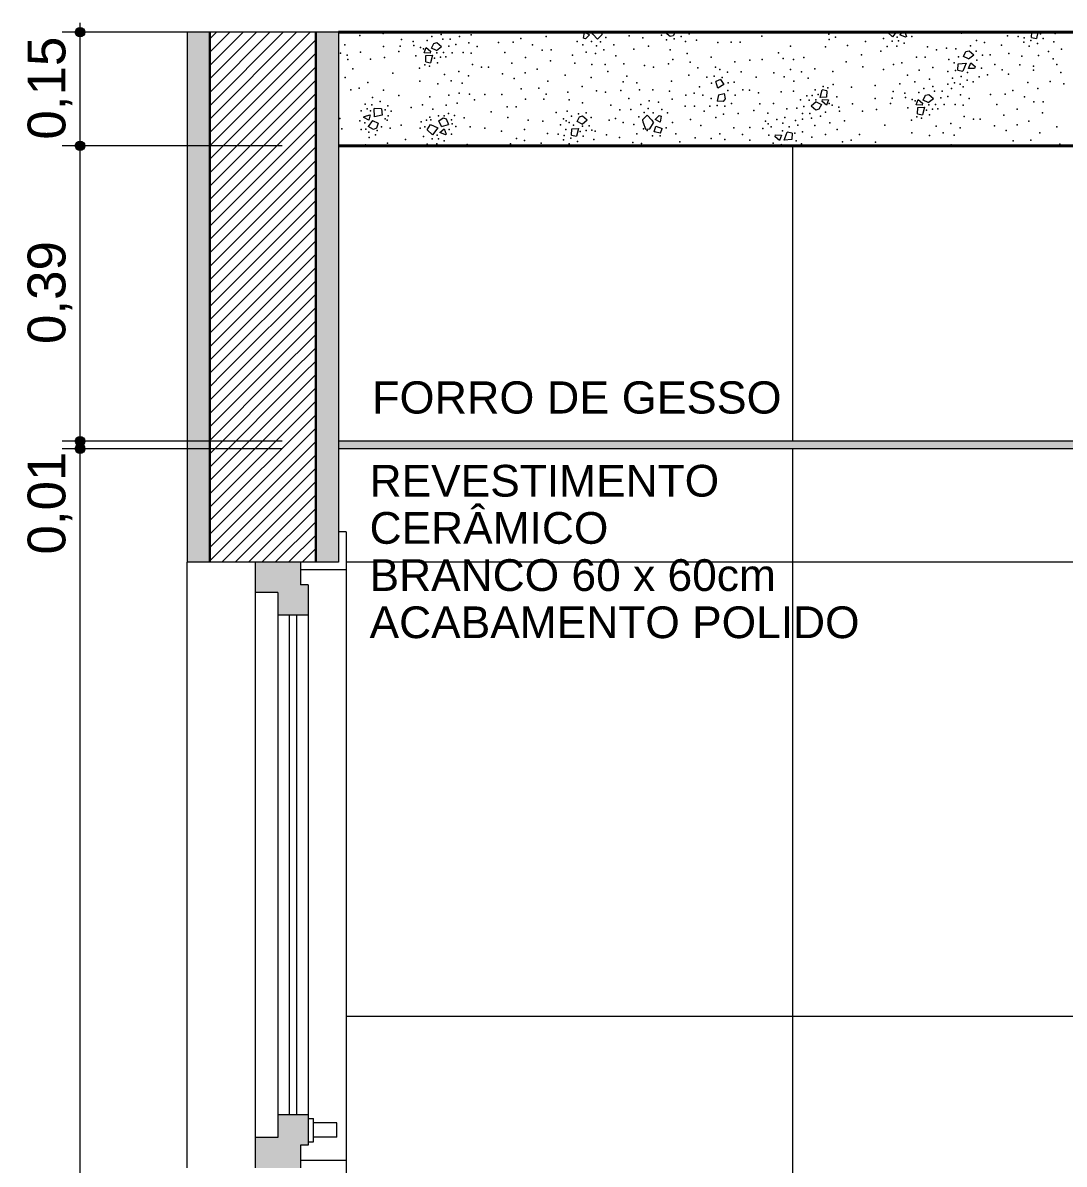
# Model space of a CAD drawing. Header units: metres. Extents: x -1.8 to 75.3, y -2 to 2.8.
# Drawn here: x 50.846 to 52.222, y 0.307 to 1.814 of the extents above; entities that cross this region are included whole.
import ezdxf

# ---------------------------------------------------------------- set-up
doc = ezdxf.new("R2010")
doc.units = ezdxf.units.M
doc.header["$MEASUREMENT"] = 0
for name, color, linetype in [('COTAS CORTE', 7, 'Continuous'), ('FORRO.EXEC', 7, 'Continuous'), ('Janelas Archicad', 7, 'Continuous'), ('LAJES.EST', 7, 'Continuous'), ('PAREDE CONSTRUIR', 7, 'Continuous')]:
    doc.layers.add(name, color=color, linetype=linetype)
for name, color, linetype, lineweight, true_color in [('COTAS CORTE_Caneta_No__25', 7, 'Continuous', 13, 0x982312), ('Janelas Archicad_Caneta_No__9', 7, 'Continuous', 9, 0x020202), ('Janelas Archicad_Caneta_No__97', 7, 'Continuous', 13, 0x6b6b6b), ('NOTAS-EXECUTIVO.ARQ_Caneta_No__12', 7, 'Continuous', 0, 0x030303), ('PAREDE CONSTRUIR_Caneta_No__97', 7, 'Continuous', 13, 0x6b6b6b)]:
    doc.layers.add(name, color=color, linetype=linetype, lineweight=lineweight, true_color=true_color)
for name, color, linetype, lineweight in [('FORRO.EXEC_Caneta_No__241', 7, 'Continuous', 13), ('Janelas Archicad_Caneta_No__10', 7, 'Continuous', 5), ('Janelas Archicad_Caneta_No__241', 7, 'Continuous', 13), ('LAJES.EST_Caneta_No__1', 7, 'Continuous', 40), ('LAJES.EST_Caneta_No__241', 7, 'Continuous', 13), ('PAREDE CONSTRUIR_Caneta_No__241', 7, 'Continuous', 13), ('PAREDE CONSTRUIR_Caneta_No__3', 7, 'Continuous', 30)]:
    doc.layers.add(name, color=color, linetype=linetype, lineweight=lineweight)
doc.styles.add('GENERATED_STYLE_1', font='arial.ttf')
doc.dimstyles.new('GENERATED_STYLE__2', dxfattribs={"dimtxt": 0.05, "dimasz": 0.02375, "dimexe": 0.18, "dimexo": 0.267183, "dimgap": 0, "dimtad": 1, "dimzin": 0, "dimdsep": 46, "dimtxsty": 'GENERATED_STYLE_1', "dimblk": 'ARROWHEAD_11', "dimblk1": 'ARROWHEAD_11', "dimblk2": 'ARROWHEAD_11', "dimcen": 0.09, "dimclrd": 256, "dimclre": 256, "dimclrt": 256, "dimadec": 0, "dimazin": 0, "dimtfac": 1, "dimtdec": 4, "dimtmove": 0, "dimatfit": 3, "dimfxl": 0, "dimtolj": 1, "dimtzin": 0, "dimarcsym": 0})
pattern_1 = [(45, (18.463509, -1.898244), (-0.008838835, 0.008838835), [])]

# ---------------------------------------------------------------- blocks, each defined once
blk = doc.blocks.new('*X201', base_point=(18.4635, -1.8982))
at = {"layer": 'LAJES.EST_Caneta_No__241', "color": 7, "linetype": 'Continuous', "lineweight": 13}
for p, q in [((51.5869, 1.7942), (51.5883, 1.8018)), ((51.5894, 1.7932), (51.5869, 1.7942)), ((51.5888, 1.8018), (51.5949, 1.7983)), ((51.5949, 1.7983), (51.5894, 1.7932)), ((51.5992, 1.7991), (51.5976, 1.8018)), ((51.6053, 1.7928), (51.5992, 1.7991)), ((51.6111, 1.7984), (51.6053, 1.7928)), ((51.6107, 1.8018), (51.6111, 1.7984)), ((51.696, 1.8018), (51.6951, 1.801)), ((51.7014, 1.796), (51.6951, 1.801)), ((51.7055, 1.797), (51.7014, 1.796)), ((51.7078, 1.8018), (51.7055, 1.797)), ((51.9884, 1.8018), (51.9952, 1.7956)), ((51.9999, 1.8018), (51.9952, 1.7956)), ((52.0048, 1.7986), (52.0087, 1.8018)), ((52.0124, 1.7954), (52.0048, 1.7986)), ((52.0113, 1.8018), (52.0134, 1.7963)), ((52.0134, 1.7963), (52.0124, 1.7954)), ((52.1788, 1.795), (52.1791, 1.8018)), ((52.1788, 1.795), (52.1853, 1.7936)), ((52.1873, 1.8018), (52.1853, 1.7936)), ((51.3764, 1.7746), (51.3792, 1.7816)), ((51.3792, 1.7816), (51.385, 1.7769)), ((51.3859, 1.7807), (51.389, 1.7871)), ((51.3926, 1.7775), (51.3859, 1.7807)), ((51.389, 1.7871), (51.3931, 1.7881)), ((51.3926, 1.7775), (51.3994, 1.7831)), ((51.3931, 1.7881), (51.3994, 1.7831)), ((51.3843, 1.7743), (51.3764, 1.7746)), ((51.3785, 1.7627), (51.3788, 1.771)), ((51.3788, 1.771), (51.3876, 1.7716)), ((51.385, 1.7769), (51.3843, 1.7743)), ((51.3876, 1.7716), (51.385, 1.7613)), ((52.089, 1.7698), (52.0921, 1.7762)), ((52.0957, 1.7666), (52.089, 1.7698)), ((52.0921, 1.7762), (52.0962, 1.7772)), ((52.0957, 1.7666), (52.1025, 1.7722)), ((52.0962, 1.7772), (52.1025, 1.7722)), ((51.3785, 1.7627), (51.385, 1.7613)), ((52.0816, 1.7518), (52.0819, 1.7601)), ((52.0816, 1.7518), (52.0881, 1.7504)), ((52.0819, 1.7601), (52.0924, 1.7611)), ((52.0924, 1.7611), (52.0881, 1.7504)), ((52.0956, 1.7541), (52.0985, 1.7612)), ((52.1036, 1.7538), (52.0956, 1.7541)), ((52.0985, 1.7612), (52.1043, 1.7564)), ((52.1043, 1.7564), (52.1036, 1.7538)), ((51.7677, 1.7395), (51.7616, 1.7367)), ((51.7644, 1.7278), (51.7616, 1.7367)), ((51.7677, 1.7395), (51.7724, 1.7327)), ((51.7654, 1.7192), (51.7633, 1.7107)), ((51.7724, 1.7327), (51.7644, 1.7278)), ((51.7654, 1.7192), (51.7726, 1.7207)), ((51.7726, 1.7207), (51.774, 1.7138)), ((51.8994, 1.7156), (51.902, 1.7259)), ((51.9085, 1.7245), (51.902, 1.7259)), ((51.9085, 1.7245), (51.9081, 1.7162)), ((52.0388, 1.7185), (52.0429, 1.7195)), ((52.0429, 1.7195), (52.0492, 1.7145)), ((51.7714, 1.7105), (51.7633, 1.7107)), ((51.774, 1.7138), (51.7714, 1.7105)), ((51.8944, 1.7097), (51.8876, 1.7041)), ((51.8939, 1.6991), (51.8876, 1.7041)), ((51.8944, 1.7097), (51.9011, 1.7065)), ((51.9011, 1.7065), (51.898, 1.7001)), ((51.9081, 1.7162), (51.8994, 1.7156)), ((51.902, 1.7103), (51.9027, 1.713)), ((51.9078, 1.7056), (51.902, 1.7103)), ((51.9027, 1.713), (51.9106, 1.7126)), ((51.9106, 1.7126), (51.9078, 1.7056)), ((52.0262, 1.706), (52.029, 1.713)), ((52.0341, 1.7057), (52.0262, 1.706)), ((52.029, 1.713), (52.0348, 1.7083)), ((52.0348, 1.7083), (52.0341, 1.7057)), ((52.0357, 1.7121), (52.0388, 1.7185)), ((52.0424, 1.7089), (52.0357, 1.7121)), ((52.0424, 1.7089), (52.0492, 1.7145)), ((51.2968, 1.6893), (51.297, 1.6906)), ((51.3033, 1.6855), (51.2968, 1.6893)), ((51.297, 1.6906), (51.305, 1.6929)), ((51.305, 1.6929), (51.3033, 1.6855)), ((51.3109, 1.6899), (51.3105, 1.7013)), ((51.3201, 1.7008), (51.3105, 1.7013)), ((51.321, 1.6925), (51.3109, 1.6899)), ((51.3201, 1.7008), (51.321, 1.6925)), ((51.3957, 1.6847), (51.4016, 1.6887)), ((51.4016, 1.6887), (51.4056, 1.6875)), ((51.5784, 1.6838), (51.5815, 1.6902)), ((51.5815, 1.6902), (51.5856, 1.6912)), ((51.5856, 1.6912), (51.5919, 1.6862)), ((51.6653, 1.6865), (51.6711, 1.6921)), ((51.6711, 1.6921), (51.6772, 1.6858)), ((51.6815, 1.6867), (51.687, 1.6918)), ((51.687, 1.6918), (51.6895, 1.6908)), ((51.6895, 1.6908), (51.688, 1.6829)), ((51.898, 1.7001), (51.8939, 1.6991)), ((52.0283, 1.6941), (52.0287, 1.7024)), ((52.0283, 1.6941), (52.0348, 1.6927)), ((52.0287, 1.7024), (52.0374, 1.703)), ((52.0374, 1.703), (52.0348, 1.6927)), ((51.308, 1.6853), (51.3026, 1.6774)), ((51.3097, 1.6734), (51.3026, 1.6774)), ((51.308, 1.6853), (51.3156, 1.6819)), ((51.3135, 1.6751), (51.3097, 1.6734)), ((51.3156, 1.6819), (51.3135, 1.6751)), ((51.3803, 1.6728), (51.3848, 1.6799)), ((51.3848, 1.6799), (51.3943, 1.6755)), ((51.3943, 1.6755), (51.3874, 1.6664)), ((51.3995, 1.6773), (51.3957, 1.6847)), ((51.397, 1.6695), (51.4029, 1.6741)), ((51.3995, 1.6773), (51.4086, 1.68)), ((51.4029, 1.6741), (51.4056, 1.6671)), ((51.4056, 1.6875), (51.4086, 1.68)), ((51.571, 1.6659), (51.5714, 1.6742)), ((51.5714, 1.6742), (51.5801, 1.6747)), ((51.5801, 1.6747), (51.5775, 1.6644)), ((51.5851, 1.6806), (51.5784, 1.6838)), ((51.5851, 1.6806), (51.5919, 1.6862)), ((51.6657, 1.6824), (51.6653, 1.6865)), ((51.6657, 1.6824), (51.6687, 1.674)), ((51.6687, 1.674), (51.6747, 1.6743)), ((51.6747, 1.6743), (51.6793, 1.6823)), ((51.6772, 1.6858), (51.6793, 1.6823)), ((51.6803, 1.6701), (51.6823, 1.6778)), ((51.688, 1.6829), (51.6815, 1.6867)), ((51.6823, 1.6778), (51.6907, 1.6749)), ((51.6885, 1.6687), (51.6907, 1.6749)), ((51.3803, 1.6728), (51.3874, 1.6664)), ((51.4047, 1.6662), (51.397, 1.6695)), ((51.4056, 1.6671), (51.4047, 1.6662)), ((51.571, 1.6659), (51.5775, 1.6644)), ((51.6885, 1.6687), (51.6803, 1.6701)), ((51.8399, 1.6638), (51.8406, 1.6664)), ((51.8457, 1.659), (51.8399, 1.6638)), ((51.8406, 1.6664), (51.8485, 1.666)), ((51.8485, 1.666), (51.8457, 1.659)), ((51.8518, 1.6591), (51.8561, 1.6698)), ((51.8622, 1.66), (51.8518, 1.6591)), ((51.8626, 1.6684), (51.8561, 1.6698)), ((51.8626, 1.6684), (51.8622, 1.66)), ((51.8485, 1.6536), (51.8463, 1.6518)), ((51.8485, 1.6536), (51.8523, 1.6518))]:
    blk.add_line(p, q, dxfattribs=at)
for p in [(51.2669, 1.8016), (51.2913, 1.7977), (51.3224, 1.8), (51.3867, 1.7962), (51.3988, 1.7988), (51.4232, 1.7963), (51.4385, 1.7985), (51.5375, 1.796), (51.6164, 1.7948), (51.6472, 1.7972), (51.6653, 1.7946), (51.69, 1.7978), (51.7159, 1.7964), (51.7265, 1.7999), (51.7733, 1.8013), (51.8226, 1.7967), (51.9112, 1.7991), (51.9198, 1.7952), (51.922, 1.8011), (52.0012, 1.7951), (52.0205, 1.7964), (52.0862, 1.8005), (52.1471, 1.7972), (52.1612, 1.7963), (52.1691, 1.7946), (52.1905, 1.7997), (52.1983, 1.8014), (52.2055, 1.8017), (52.2099, 1.8002), (51.2716, 1.7851), (51.3226, 1.783), (51.3448, 1.7834), (51.3463, 1.7923), (51.3617, 1.7898), (51.3626, 1.7843), (51.3714, 1.7816), (51.3754, 1.7797), (51.3803, 1.791), (51.401, 1.7925), (51.4091, 1.7836), (51.4107, 1.7928), (51.4184, 1.7855), (51.4353, 1.7877), (51.4464, 1.7828), (51.4746, 1.7881), (51.494, 1.7888), (51.5041, 1.7934), (51.5195, 1.785), (51.5786, 1.7896), (51.5862, 1.7853), (51.5974, 1.7897), (51.6041, 1.784), (51.6094, 1.7891), (51.627, 1.7852), (51.6534, 1.7795), (51.6728, 1.7834), (51.6965, 1.7919), (51.7068, 1.7933), (51.7218, 1.7898), (51.7364, 1.7914), (51.7642, 1.7882), (51.7819, 1.7886), (51.7938, 1.7886), (51.8602, 1.7835), (51.9068, 1.7824), (51.9116, 1.7921), (51.9356, 1.7843), (51.9596, 1.7895), (51.9833, 1.7934), (51.988, 1.7831), (51.9946, 1.7901), (52.0009, 1.7836), (52.0031, 1.7903), (52.0106, 1.7874), (52.0412, 1.7827), (52.0665, 1.7807), (52.0786, 1.78), (52.0981, 1.7837), (52.106, 1.7907), (52.1168, 1.7882), (52.1389, 1.7847), (52.1685, 1.7889), (52.1757, 1.7836), (52.1778, 1.7909), (52.1865, 1.7868), (52.1942, 1.7936), (52.2082, 1.7892), (52.2183, 1.7796), (51.2658, 1.7742), (51.2746, 1.7715), (51.2755, 1.766), (51.2925, 1.7757), (51.3056, 1.7661), (51.324, 1.7683), (51.3428, 1.7765), (51.3656, 1.7707), (51.3902, 1.7674), (51.3932, 1.7745), (51.398, 1.769), (51.402, 1.7751), (51.4052, 1.7693), (51.4136, 1.7748), (51.4279, 1.7751), (51.4385, 1.774), (51.4832, 1.7751), (51.5101, 1.7686), (51.5322, 1.7783), (51.5435, 1.7639), (51.5443, 1.7784), (51.5724, 1.7717), (51.5905, 1.7755), (51.6027, 1.7736), (51.6137, 1.7788), (51.6296, 1.7708), (51.7014, 1.7787), (51.705, 1.7657), (51.724, 1.7737), (51.7554, 1.7691), (51.8068, 1.7648), (51.8229, 1.7658), (51.8443, 1.7746), (51.8508, 1.7671), (51.8642, 1.7657), (51.878, 1.7684), (51.9542, 1.7721), (51.9797, 1.7767), (52.0266, 1.7687), (52.0384, 1.7687), (52.0534, 1.7787), (52.0694, 1.7658), (52.0825, 1.7694), (52.1057, 1.7768), (52.1066, 1.7648), (52.1141, 1.7717), (52.124, 1.7722), (52.1486, 1.7736), (52.1658, 1.7703), (52.1881, 1.7712), (52.2012, 1.7764), (52.2073, 1.7667), (51.2821, 1.7534), (51.3703, 1.7542), (51.3775, 1.7586), (51.3835, 1.757), (51.394, 1.7613), (51.4223, 1.7498), (51.4401, 1.7591), (51.4521, 1.7558), (51.4612, 1.7555), (51.4924, 1.7611), (51.5256, 1.753), (51.5756, 1.7609), (51.598, 1.7592), (51.6155, 1.7592), (51.6191, 1.7499), (51.6401, 1.76), (51.6673, 1.7577), (51.6795, 1.7558), (51.6993, 1.7601), (51.728, 1.7625), (51.7379, 1.7548), (51.7611, 1.7556), (51.7672, 1.7524), (51.7773, 1.7493), (51.7867, 1.7629), (51.795, 1.7496), (51.8603, 1.7527), (51.8749, 1.7496), (51.8927, 1.7534), (51.9163, 1.7498), (51.9339, 1.7627), (51.9558, 1.7562), (51.9831, 1.7526), (51.9964, 1.7592), (52.0076, 1.7616), (52.0303, 1.7517), (52.0483, 1.7552), (52.068, 1.7498), (52.0764, 1.7616), (52.0782, 1.7515), (52.0942, 1.7488), (52.1125, 1.7543), (52.1301, 1.7593), (52.1398, 1.752), (52.1631, 1.7586), (52.1813, 1.7518), (52.1814, 1.7571), (52.2121, 1.7593), (51.2721, 1.7419), (51.3019, 1.7353), (51.3352, 1.7476), (51.3707, 1.7374), (51.3943, 1.7338), (51.4031, 1.7462), (51.4121, 1.7376), (51.4267, 1.7345), (51.4348, 1.7442), (51.4798, 1.747), (51.4955, 1.7408), (51.5099, 1.7483), (51.5398, 1.7374), (51.5626, 1.7453), (51.5972, 1.742), (51.6391, 1.7365), (51.6442, 1.7439), (51.6573, 1.7351), (51.7031, 1.7374), (51.7259, 1.7453), (51.7499, 1.7427), (51.7558, 1.7344), (51.7594, 1.7439), (51.7702, 1.7419), (51.7778, 1.7348), (51.7859, 1.7357), (51.815, 1.7425), (51.8383, 1.748), (51.8522, 1.743), (51.8647, 1.7374), (51.8839, 1.741), (52.0049, 1.7338), (52.0149, 1.7453), (52.0246, 1.7364), (52.0442, 1.74), (52.0742, 1.7413), (52.0772, 1.735), (52.0856, 1.7433), (52.0939, 1.7386), (52.1015, 1.7364), (52.1095, 1.7431), (52.1204, 1.7454), (52.1483, 1.7463), (52.1737, 1.7353), (52.2033, 1.7367), (52.2173, 1.7486), (52.2216, 1.7337), (51.2794, 1.7256), (51.2906, 1.728), (51.3229, 1.7252), (51.409, 1.7188), (51.4228, 1.7215), (51.4362, 1.7201), (51.4567, 1.7198), (51.479, 1.7198), (51.5046, 1.7271), (51.5279, 1.7279), (51.5377, 1.7202), (51.5664, 1.7226), (51.5852, 1.7303), (51.6039, 1.7245), (51.6161, 1.7227), (51.6363, 1.7249), (51.6609, 1.7257), (51.6784, 1.7258), (51.7007, 1.724), (51.7222, 1.7188), (51.7329, 1.7212), (51.7401, 1.7297), (51.7446, 1.7189), (51.7776, 1.725), (51.7871, 1.7189), (51.7972, 1.7256), (51.8062, 1.7253), (51.8182, 1.722), (51.8482, 1.7231), (51.8643, 1.7239), (51.893, 1.7259), (51.8968, 1.7198), (51.9035, 1.7302), (51.9095, 1.7286), (51.9167, 1.733), (51.9411, 1.7291), (51.9722, 1.7314), (51.9961, 1.7237), (52.0115, 1.7212), (52.0301, 1.7224), (52.0366, 1.7276), (52.0486, 1.7302), (52.0508, 1.7239), (52.0605, 1.7242), (52.068, 1.7333), (52.073, 1.7277), (52.0845, 1.7334), (52.0851, 1.7191), (52.0883, 1.7299), (52.1244, 1.7195), (52.1438, 1.7202), (52.1539, 1.7248), (52.1873, 1.7274), (51.2985, 1.707), (51.3075, 1.706), (51.3083, 1.7155), (51.3183, 1.7105), (51.3285, 1.7048), (51.3431, 1.7184), (51.374, 1.706), (51.3837, 1.7163), (51.4056, 1.7053), (51.4198, 1.7083), (51.4427, 1.7126), (51.5103, 1.7135), (51.5347, 1.7135), (51.5678, 1.7124), (51.5856, 1.7085), (51.623, 1.7055), (51.6467, 1.7142), (51.6626, 1.7062), (51.6737, 1.7114), (51.6859, 1.7095), (51.704, 1.7133), (51.7214, 1.7042), (51.7335, 1.7043), (51.7538, 1.7041), (51.7556, 1.7141), (51.7636, 1.7051), (51.7738, 1.7041), (51.7825, 1.7076), (51.8198, 1.7071), (51.8378, 1.7075), (51.8734, 1.7124), (51.8779, 1.7036), (51.8818, 1.7179), (51.885, 1.7121), (51.889, 1.7182), (51.8938, 1.7127), (51.9116, 1.7075), (51.9156, 1.7056), (51.9214, 1.7165), (51.9423, 1.7071), (51.9724, 1.7144), (51.9926, 1.7079), (51.9946, 1.7148), (52.0124, 1.7157), (52.0212, 1.713), (52.0252, 1.7111), (52.043, 1.7059), (52.0518, 1.7066), (52.0589, 1.715), (52.0634, 1.7062), (52.0682, 1.717), (52.0777, 1.7065), (52.0883, 1.7054), (52.0962, 1.7142), (52.133, 1.7065), (52.1693, 1.7165), (52.182, 1.7098), (52.1941, 1.7098), (51.2934, 1.698), (51.301, 1.7005), (51.3055, 1.6978), (51.3251, 1.6993), (51.3288, 1.6913), (51.333, 1.6976), (51.3594, 1.7022), (51.384, 1.6895), (51.3877, 1.7), (51.3953, 1.6915), (51.403, 1.6915), (51.4085, 1.6947), (51.4167, 1.692), (51.4292, 1.6886), (51.4648, 1.6966), (51.4861, 1.7031), (51.4868, 1.689), (51.4981, 1.7032), (51.5506, 1.6958), (51.5652, 1.6974), (51.5711, 1.6908), (51.5802, 1.6939), (51.5905, 1.6953), (51.597, 1.6894), (51.6348, 1.6995), (51.6494, 1.6997), (51.6599, 1.6902), (51.6669, 1.6959), (51.6723, 1.7009), (51.6789, 1.6952), (51.6902, 1.6996), (51.6978, 1.6954), (51.7462, 1.6976), (51.7616, 1.6892), (51.7717, 1.6938), (51.7911, 1.6946), (51.8119, 1.6984), (51.8304, 1.695), (51.8529, 1.689), (51.8556, 1.7007), (51.8686, 1.7017), (51.8763, 1.6945), (51.886, 1.6947), (51.8882, 1.6884), (51.9002, 1.691), (51.9067, 1.6963), (51.9244, 1.7029), (51.9253, 1.6974), (51.9554, 1.6975), (51.9738, 1.6997), (52.0154, 1.7021), (52.0273, 1.69), (52.0333, 1.6884), (52.04, 1.6988), (52.0438, 1.6927), (52.0478, 1.7004), (52.055, 1.7007), (52.09, 1.6905), (52.1423, 1.6925), (52.1599, 1.7), (52.1933, 1.6953), (51.2649, 1.6881), (51.2678, 1.6742), (51.2914, 1.6848), (51.2934, 1.6734), (51.2979, 1.6821), (51.2993, 1.6737), (51.3202, 1.6768), (51.3247, 1.6874), (51.3277, 1.6855), (51.3315, 1.675), (51.3459, 1.679), (51.3712, 1.675), (51.3723, 1.6834), (51.3773, 1.6771), (51.3795, 1.6857), (51.3851, 1.6861), (51.4093, 1.6734), (51.4127, 1.6863), (51.4135, 1.6808), (51.4182, 1.6773), (51.4372, 1.6767), (51.4567, 1.6751), (51.5089, 1.6733), (51.5137, 1.6859), (51.533, 1.6842), (51.5563, 1.6796), (51.5605, 1.6873), (51.5639, 1.6848), (51.568, 1.6828), (51.5735, 1.6789), (51.5857, 1.6776), (51.5945, 1.6783), (51.6207, 1.6855), (51.6292, 1.6877), (51.6392, 1.6825), (51.6536, 1.6799), (51.6661, 1.6744), (51.6963, 1.6756), (51.7046, 1.6826), (51.7282, 1.6867), (51.7418, 1.6787), (51.7856, 1.6755), (51.8067, 1.6761), (51.8237, 1.6747), (51.8272, 1.6842), (51.831, 1.6807), (51.8346, 1.6771), (51.8425, 1.6864), (51.8503, 1.6816), (51.8586, 1.6769), (51.867, 1.6852), (51.8699, 1.6789), (51.8762, 1.6869), (51.8926, 1.6786), (51.9122, 1.6822), (51.9219, 1.6733), (51.9319, 1.6848), (51.985, 1.679), (52.0201, 1.6856), (52.0529, 1.6776), (52.0721, 1.6812), (52.0846, 1.6756), (52.102, 1.6872), (52.111, 1.6869), (52.1297, 1.6784), (52.1597, 1.6797), (52.1754, 1.6844), (52.2124, 1.6767), (51.3034, 1.6699), (51.3039, 1.6629), (51.312, 1.6661), (51.3142, 1.6719), (51.3518, 1.6603), (51.3756, 1.6642), (51.3868, 1.6609), (51.3935, 1.666), (51.3953, 1.6611), (51.4127, 1.6672), (51.4784, 1.6713), (51.4982, 1.6615), (51.509, 1.659), (51.5393, 1.668), (51.5534, 1.6671), (51.5607, 1.6597), (51.5614, 1.6655), (51.5636, 1.6732), (51.57, 1.6617), (51.5827, 1.6705), (51.5865, 1.6644), (51.5905, 1.6722), (51.5978, 1.6725), (51.6004, 1.6601), (51.6021, 1.671), (51.6174, 1.6665), (51.6345, 1.6628), (51.6574, 1.6677), (51.6711, 1.6719), (51.678, 1.6649), (51.6884, 1.6652), (51.7089, 1.6678), (51.7342, 1.6623), (51.7554, 1.6616), (51.7672, 1.6678), (51.7737, 1.66), (51.797, 1.6666), (51.8067, 1.6594), (51.8317, 1.6659), (51.85, 1.6714), (51.866, 1.6687), (51.8678, 1.6585), (51.8762, 1.6704), (51.8885, 1.6634), (51.9066, 1.6669), (51.9404, 1.6594), (51.9517, 1.6667), (52.0205, 1.6688), (52.0441, 1.6653), (52.0619, 1.669), (52.0765, 1.6659), (52.1453, 1.6722), (52.1545, 1.6585), (52.1777, 1.6593), (52.1896, 1.6688), (51.299, 1.6532), (51.3278, 1.6551), (51.3802, 1.6539), (51.3932, 1.6545), (51.4028, 1.6582), (51.4334, 1.6536), (51.4903, 1.6545), (51.5311, 1.6555), (51.5679, 1.6544), (51.5788, 1.6576), (51.6521, 1.6564), (51.6634, 1.6548), (51.6839, 1.6518), (51.7083, 1.6522), (51.7141, 1.657), (51.7295, 1.6519), (51.8376, 1.6554), (51.8748, 1.6543), (51.9292, 1.657), (51.9727, 1.6566), (52.0726, 1.6529), (52.2163, 1.654)]:
    blk.add_point(p, dxfattribs=at)
blk = doc.blocks.new('*D203', base_point=(18.4635, -1.8982))
at = {"layer": 'COTAS CORTE_Caneta_No__25', "linetype": 'Continuous', "lineweight": 13, "true_color": 0x982312}
for points in [[(50.9156, 1.2518), (50.9161, 1.2494), (50.9174, 1.2473), (50.9195, 1.246), (50.9218, 1.2455), (50.9242, 1.246), (50.9263, 1.2473), (50.9276, 1.2494), (50.9281, 1.2518), (50.9276, 1.2541), (50.9263, 1.2562), (50.9242, 1.2575), (50.9218, 1.258), (50.9195, 1.2575), (50.9174, 1.2562), (50.9161, 1.2541)], [(50.9156, -1.8982), (50.9161, -1.9006), (50.9174, -1.9027), (50.9195, -1.904), (50.9218, -1.9045), (50.9242, -1.904), (50.9263, -1.9027), (50.9276, -1.9006), (50.9281, -1.8982), (50.9276, -1.8959), (50.9263, -1.8938), (50.9242, -1.8925), (50.9218, -1.892), (50.9195, -1.8925), (50.9174, -1.8938), (50.9161, -1.8959)]]:
    blk.add_hatch(color=24, dxfattribs=at).paths.add_polyline_path(points)
at = {"layer": 'COTAS CORTE_Caneta_No__25', "color": 24, "linetype": 'Continuous', "lineweight": 13, "true_color": 0x982312}
for p, q in [((50.9156, 1.2518), (50.8984, 1.2518)), ((51.189, 1.2518), (50.9281, 1.2518)), ((50.9218, -1.892), (50.9218, 1.2455)), ((50.9156, -1.8982), (50.8984, -1.8982)), ((51.189, -1.8982), (50.9281, -1.8982)), ((50.9218, -1.9107), (50.9218, -1.9045))]:
    blk.add_line(p, q, dxfattribs=at)
for centre in [(50.9218, 1.2518), (50.9218, -1.8982)]:
    blk.add_circle(centre, 0.00625, dxfattribs=at)
at = {"layer": 'COTAS CORTE_Caneta_No__25', "color": 24, "lineweight": 13, "true_color": 0x982312, "char_height": 0.05, "attachment_point": 7, "rotation": 90, "style": 'GENERATED_STYLE_1'}
for s, insert in [('\\A1;{\\pql;\\fArial|b0|i0|c0|p0;\\W1.000000;0,01}', (50.9118, 1.112)), ('\\A1;{\\pql;\\fArial|b0|i0|c0|p0;\\W1.000000;3,15}', (50.9118, -0.4567))]:
    blk.add_mtext(s, dxfattribs=dict(at, insert=insert))
blk = doc.blocks.new('ARROWHEAD_11')
at = {"color": 0, "linetype": 'Continuous', "lineweight": 0}
blk.add_line((0, 0), (-1, 0), dxfattribs=at)
at = {"color": 0, "linetype": 'Continuous', "lineweight": 0, "const_width": 0.25, "flags": 128}
blk.add_lwpolyline([(-0.125, 0, 1), (0.125, 0, 1)], format="xyb", close=True, dxfattribs=at)
blk = doc.blocks.new('*D204', base_point=(18.4635, -1.8982))
at = {"layer": 'COTAS CORTE_Caneta_No__25', "linetype": 'Continuous', "lineweight": 13, "true_color": 0x982312}
for points in [[(50.9156, 1.2618), (50.9161, 1.2594), (50.9174, 1.2573), (50.9195, 1.256), (50.9218, 1.2555), (50.9242, 1.256), (50.9263, 1.2573), (50.9276, 1.2594), (50.9281, 1.2618), (50.9276, 1.2641), (50.9263, 1.2662), (50.9242, 1.2675), (50.9218, 1.268), (50.9195, 1.2675), (50.9174, 1.2662), (50.9161, 1.2641)], [(50.9156, 1.2518), (50.9161, 1.2494), (50.9174, 1.2473), (50.9195, 1.246), (50.9218, 1.2455), (50.9242, 1.246), (50.9263, 1.2473), (50.9276, 1.2494), (50.9281, 1.2518), (50.9276, 1.2541), (50.9263, 1.2562), (50.9242, 1.2575), (50.9218, 1.258), (50.9195, 1.2575), (50.9174, 1.2562), (50.9161, 1.2541)]]:
    blk.add_hatch(color=24, dxfattribs=at).paths.add_polyline_path(points)
at = {"layer": 'COTAS CORTE_Caneta_No__25', "color": 24, "linetype": 'Continuous', "lineweight": 13, "true_color": 0x982312}
for p, q in [((50.9156, 1.2618), (50.8984, 1.2618)), ((50.9156, 1.2518), (50.8984, 1.2518)), ((50.9218, 1.2518), (50.9218, 1.2555)), ((51.189, 1.2618), (50.9281, 1.2618)), ((51.189, 1.2518), (50.9281, 1.2518))]:
    blk.add_line(p, q, dxfattribs=at)
for centre in [(50.9218, 1.2618), (50.9218, 1.2518)]:
    blk.add_circle(centre, 0.00625, dxfattribs=at)
blk = doc.blocks.new('*D205', base_point=(18.4635, -1.8982))
at = {"layer": 'COTAS CORTE_Caneta_No__25', "linetype": 'Continuous', "lineweight": 13, "true_color": 0x982312}
for points in [[(50.9156, 1.6518), (50.9161, 1.6494), (50.9174, 1.6473), (50.9195, 1.646), (50.9218, 1.6455), (50.9242, 1.646), (50.9263, 1.6473), (50.9276, 1.6494), (50.9281, 1.6518), (50.9276, 1.6541), (50.9263, 1.6562), (50.9242, 1.6575), (50.9218, 1.658), (50.9195, 1.6575), (50.9174, 1.6562), (50.9161, 1.6541)], [(50.9156, 1.2618), (50.9161, 1.2594), (50.9174, 1.2573), (50.9195, 1.256), (50.9218, 1.2555), (50.9242, 1.256), (50.9263, 1.2573), (50.9276, 1.2594), (50.9281, 1.2618), (50.9276, 1.2641), (50.9263, 1.2662), (50.9242, 1.2675), (50.9218, 1.268), (50.9195, 1.2675), (50.9174, 1.2662), (50.9161, 1.2641)]]:
    blk.add_hatch(color=24, dxfattribs=at).paths.add_polyline_path(points)
at = {"layer": 'COTAS CORTE_Caneta_No__25', "color": 24, "linetype": 'Continuous', "lineweight": 13, "true_color": 0x982312}
for p, q in [((50.9156, 1.6518), (50.8984, 1.6518)), ((50.9218, 1.268), (50.9218, 1.6455)), ((51.189, 1.6518), (50.9281, 1.6518)), ((50.9156, 1.2618), (50.8984, 1.2618)), ((51.189, 1.2618), (50.9281, 1.2618))]:
    blk.add_line(p, q, dxfattribs=at)
for centre in [(50.9218, 1.6518), (50.9218, 1.2618)]:
    blk.add_circle(centre, 0.00625, dxfattribs=at)
at = {"layer": 'COTAS CORTE_Caneta_No__25', "color": 24, "lineweight": 13, "true_color": 0x982312, "insert": (50.9118, 1.39), "char_height": 0.05, "attachment_point": 7, "rotation": 90, "style": 'GENERATED_STYLE_1'}
blk.add_mtext('\\A1;{\\pql;\\fArial|b0|i0|c0|p0;\\W1.000000;0,39}', dxfattribs=at)
blk = doc.blocks.new('*D206', base_point=(18.4635, -1.8982))
at = {"layer": 'COTAS CORTE_Caneta_No__25', "linetype": 'Continuous', "lineweight": 13, "true_color": 0x982312}
for points in [[(50.9156, 1.8018), (50.9161, 1.7994), (50.9174, 1.7973), (50.9195, 1.796), (50.9218, 1.7955), (50.9242, 1.796), (50.9263, 1.7973), (50.9276, 1.7994), (50.9281, 1.8018), (50.9276, 1.8041), (50.9263, 1.8062), (50.9242, 1.8075), (50.9218, 1.808), (50.9195, 1.8075), (50.9174, 1.8062), (50.9161, 1.8041)], [(50.9156, 1.6518), (50.9161, 1.6494), (50.9174, 1.6473), (50.9195, 1.646), (50.9218, 1.6455), (50.9242, 1.646), (50.9263, 1.6473), (50.9276, 1.6494), (50.9281, 1.6518), (50.9276, 1.6541), (50.9263, 1.6562), (50.9242, 1.6575), (50.9218, 1.658), (50.9195, 1.6575), (50.9174, 1.6562), (50.9161, 1.6541)]]:
    blk.add_hatch(color=24, dxfattribs=at).paths.add_polyline_path(points)
at = {"layer": 'COTAS CORTE_Caneta_No__25', "color": 24, "linetype": 'Continuous', "lineweight": 13, "true_color": 0x982312}
for p, q in [((50.9218, 1.808), (50.9218, 1.8143)), ((50.9156, 1.8018), (50.8984, 1.8018)), ((50.9218, 1.658), (50.9218, 1.7955)), ((51.189, 1.8018), (50.9281, 1.8018)), ((50.9156, 1.6518), (50.8984, 1.6518)), ((51.189, 1.6518), (50.9281, 1.6518))]:
    blk.add_line(p, q, dxfattribs=at)
for centre in [(50.9218, 1.8018), (50.9218, 1.6518)]:
    blk.add_circle(centre, 0.00625, dxfattribs=at)
at = {"layer": 'COTAS CORTE_Caneta_No__25', "color": 24, "lineweight": 13, "true_color": 0x982312, "insert": (50.9118, 1.66), "char_height": 0.05, "attachment_point": 7, "rotation": 90, "style": 'GENERATED_STYLE_1'}
blk.add_mtext('\\A1;{\\pql;\\fArial|b0|i0|c0|p0;\\W1.000000;0,15}', dxfattribs=at)

msp = doc.modelspace()

# ---------------------------------------------------------------- hatches: boundary and pattern name
at = {"layer": 'FORRO.EXEC', "linetype": 'Continuous', "lineweight": 0, "true_color": 0xffffff}
msp.add_hatch(color=7, dxfattribs=at).paths.add_polyline_path([(55.5637, 1.2618), (51.2632, 1.2618), (51.2632, 1.2518), (55.5637, 1.2518)])
at = {"layer": 'Janelas Archicad', "linetype": 'Continuous', "lineweight": 0, "true_color": 0xffffff}
for points in [[(51.2132, 1.0718), (51.2132, 1.1018), (51.1532, 1.1018), (51.1532, 1.0618), (51.1832, 1.0618), (51.1832, 1.0718)], [(51.1832, 1.0318), (51.2232, 1.0318), (51.2232, 1.0718), (51.1832, 1.0718)], [(51.1832, 0.3718), (51.1832, 0.3318), (51.2232, 0.3318), (51.2232, 0.3718)], [(51.1832, 0.3418), (51.1532, 0.3418), (51.1532, 0.3018), (51.2132, 0.3018), (51.2132, 0.3318), (51.1832, 0.3318)]]:
    msp.add_hatch(color=7, dxfattribs=at).paths.add_polyline_path(points)
at = {"layer": 'PAREDE CONSTRUIR', "linetype": 'Continuous', "lineweight": 0, "true_color": 0xffffff}
for points in [[(51.0632, 1.8018), (51.0632, 1.3518), (51.0932, 1.3518), (51.0932, 1.8018)], [(51.2332, 1.3518), (51.2632, 1.3518), (51.2632, 1.8018), (51.2332, 1.8018)], [(51.0632, 1.3518), (51.0632, 1.1018), (51.0932, 1.1018), (51.0932, 1.3518)], [(51.2632, 1.3518), (51.2332, 1.3518), (51.2332, 1.1018), (51.2632, 1.1018)]]:
    msp.add_hatch(color=7, dxfattribs=at).paths.add_polyline_path(points)
at = {"layer": 'PAREDE CONSTRUIR', "linetype": 'Continuous', "lineweight": 0, "true_color": 0x000000}
h = msp.add_hatch(dxfattribs=at)
h.set_pattern_fill('common_brick_000c', color=18, style=0, pattern_type=2)
h.set_pattern_definition(pattern_1)
h.paths.add_polyline_path([(51.0932, 1.8018), (51.0932, 1.3518), (51.2332, 1.3518), (51.2332, 1.8018)])
h = msp.add_hatch(dxfattribs=at)
h.set_pattern_fill('common_brick_000c', color=18, style=0, pattern_type=2)
h.set_pattern_definition(pattern_1)
h.paths.add_polyline_path([(51.0932, 1.3518), (51.0932, 1.1018), (51.1532, 1.1018), (51.2332, 1.1018), (51.2332, 1.3518)])
at = {"layer": 'PAREDE CONSTRUIR_Caneta_No__97', "linetype": 'Continuous', "lineweight": 13, "true_color": 0x6b6b6b}
h = msp.add_hatch(dxfattribs=at)
h.set_pattern_fill('Ceramica_60_x_60_000c', color=251, style=0, pattern_type=2)
h.set_pattern_definition([(0, (51.2632, -1.89824), (0, 0.6), []), (90, (51.2632, -1.89824), (-0.6, 0), [])])
h.paths.add_polyline_path([(51.2632, 1.6518), (51.2632, 1.2618), (53.3644, 1.2618), (53.3644, 1.6518)])
h = msp.add_hatch(dxfattribs=at)
h.set_pattern_fill('Ceramica_60_x_60_000c', color=251, style=0, pattern_type=2)
h.set_pattern_definition([(6e-15, (51.2632, -1.89824), (0, 0.6), []), (90, (51.2632, -1.89824), (-0.6, 0), [])])
h.paths.add_polyline_path([(51.2632, -1.8982), (53.3644, -1.8982), (53.3644, 1.2518), (51.2632, 1.2518), (51.2632, 1.1418), (51.2732, 1.1418), (51.2732, 0.2618), (51.2632, 0.2618), (51.2632, -0.8982), (51.7042, -0.8982), (51.7042, -0.8142), (51.7042, -0.8034), (51.7042, -0.7724), (51.7053, -0.7679), (51.7086, -0.7645), (51.713, -0.7632), (51.7176, -0.7644), (51.7209, -0.7676), (51.7222, -0.7721), (51.7222, -0.8058), (51.7222, -0.8142), (51.7222, -0.8982), (53.3632, -0.8982), (53.3632, -1.0982), (51.9134, -1.0982), (51.9134, -1.1532), (51.7524, -1.1532), (51.7524, -1.1582), (51.7528, -1.1582), (51.7524, -1.1585), (51.7524, -1.1882), (51.6705, -1.1882), (51.6705, -1.1585), (51.6701, -1.1582), (51.6705, -1.1582), (51.6705, -1.1532), (51.5094, -1.1532), (51.5094, -1.0982), (51.2632, -1.0982)])

# ---------------------------------------------------------------- linework, layer by layer
at = {"layer": 'FORRO.EXEC_Caneta_No__241', "color": 7, "linetype": 'Continuous', "lineweight": 13}
for p, q in [((55.5637, 1.2618), (51.2632, 1.2618)), ((55.5637, 1.2518), (51.2632, 1.2518))]:
    msp.add_line(p, q, dxfattribs=at)
at = {"layer": 'Janelas Archicad_Caneta_No__10', "color": 7, "linetype": 'Continuous', "lineweight": 5}
for p, q in [((51.2732, 1.1418), (51.2632, 1.1418)), ((51.2732, 1.1418), (51.2732, 1.0918)), ((51.2732, 0.3118), (51.2732, 0.2618))]:
    msp.add_line(p, q, dxfattribs=at)
at = {"layer": 'Janelas Archicad_Caneta_No__10', "color": 7, "linetype": 'Continuous', "lineweight": 5, "flags": 128}
for points in [[(51.2732, 1.0918), (51.2632, 1.0918), (51.2132, 1.0918)], [(51.2732, 0.3118), (51.2632, 0.3118), (51.2132, 0.3118)]]:
    msp.add_lwpolyline(points, dxfattribs=at)
at = {"layer": 'Janelas Archicad_Caneta_No__241', "color": 7, "linetype": 'Continuous', "lineweight": 13}
msp.add_line((51.0632, 0.3018), (51.0632, 1.1018), dxfattribs=at)
at = {"layer": 'Janelas Archicad_Caneta_No__9', "color": 18, "linetype": 'Continuous', "lineweight": 9, "true_color": 0x020202}
for p, q in [((51.1532, 1.1018), (51.1532, 1.0618)), ((51.2732, 1.0918), (51.2732, 0.3118)), ((51.2232, 1.0718), (51.2132, 1.0718)), ((51.2232, 1.0718), (51.2232, 1.0318)), ((51.1532, 1.0618), (51.1532, 0.3418)), ((51.1832, 1.0618), (51.1532, 1.0618)), ((51.1832, 1.0618), (51.1832, 1.0318)), ((51.1832, 1.0318), (51.1832, 0.9545)), ((51.2232, 1.0318), (51.1832, 1.0318)), ((51.1982, 1.0318), (51.1982, 0.3718)), ((51.2082, 0.3718), (51.2082, 1.0318)), ((51.2232, 1.0318), (51.2232, 0.9545)), ((51.1832, 0.8824), (51.1832, 0.8373)), ((51.2232, 0.8824), (51.2232, 0.8373)), ((51.1832, 0.8204), (51.1832, 0.3718)), ((51.2232, 0.8204), (51.2232, 0.3718)), ((51.1832, 0.3718), (51.1832, 0.3418)), ((51.2232, 0.3718), (51.1832, 0.3718)), ((51.2232, 0.3718), (51.2232, 0.3318)), ((51.2232, 0.3673), (51.2302, 0.3673)), ((51.2302, 0.3363), (51.2302, 0.3673)), ((51.2402, 0.3613), (51.2302, 0.3613)), ((51.2507, 0.3613), (51.2402, 0.3613)), ((51.2584, 0.3613), (51.2507, 0.3613)), ((51.2612, 0.3613), (51.2584, 0.3613)), ((51.2612, 0.3423), (51.2612, 0.3613)), ((51.1532, 0.3418), (51.1532, 0.3018)), ((51.1832, 0.3418), (51.1532, 0.3418)), ((51.2232, 0.3318), (51.2132, 0.3318)), ((51.2232, 0.3363), (51.2302, 0.3363)), ((51.2402, 0.3423), (51.2302, 0.3423)), ((51.2507, 0.3423), (51.2402, 0.3423)), ((51.2584, 0.3423), (51.2507, 0.3423)), ((51.2612, 0.3423), (51.2584, 0.3423))]:
    msp.add_line(p, q, dxfattribs=at)
at = {"layer": 'Janelas Archicad_Caneta_No__9', "color": 18, "linetype": 'Continuous', "lineweight": 9, "true_color": 0x020202, "flags": 128}
for points in [[(51.2132, 1.1018), (51.2132, 1.0918), (51.2132, 1.0718)], [(51.2132, 0.3318), (51.2132, 0.3118), (51.2132, 0.3018)]]:
    msp.add_lwpolyline(points, dxfattribs=at)
at = {"layer": 'Janelas Archicad_Caneta_No__97', "color": 251, "linetype": 'Continuous', "lineweight": 13, "true_color": 0x6b6b6b}
for p, q in [((51.1832, 0.9545), (51.1832, 0.8824)), ((51.2232, 0.9545), (51.2232, 0.8824)), ((51.1832, 0.8373), (51.1832, 0.8204)), ((51.2232, 0.8373), (51.2232, 0.8204))]:
    msp.add_line(p, q, dxfattribs=at)
at = {"layer": 'LAJES.EST_Caneta_No__1', "color": 7, "linetype": 'Continuous', "lineweight": 40}
for p, q in [((55.7037, 1.8018), (51.2632, 1.8018)), ((55.7037, 1.6518), (51.2632, 1.6518))]:
    msp.add_line(p, q, dxfattribs=at)
at = {"layer": 'PAREDE CONSTRUIR_Caneta_No__241', "color": 7, "linetype": 'Continuous', "lineweight": 13}
for p, q in [((51.0632, 1.8018), (51.0632, 1.3518)), ((51.2632, 1.8018), (51.2632, 1.6518)), ((51.2632, 1.6518), (51.2632, 1.3518)), ((51.0632, 1.3518), (51.0632, 1.1018)), ((51.2632, 1.3518), (51.2632, 1.2618)), ((51.2632, 1.2618), (51.2632, 1.2518))]:
    msp.add_line(p, q, dxfattribs=at)
at = {"layer": 'PAREDE CONSTRUIR_Caneta_No__241', "color": 7, "linetype": 'Continuous', "lineweight": 13, "flags": 128}
for points in [[(51.2632, 1.8018), (51.2332, 1.8018), (51.0932, 1.8018), (51.0632, 1.8018)], [(51.2632, 1.2518), (51.2632, 1.1418), (51.2632, 1.1018)], [(51.2632, 1.1018), (51.2332, 1.1018), (51.2132, 1.1018), (51.1532, 1.1018), (51.0932, 1.1018), (51.0632, 1.1018)]]:
    msp.add_lwpolyline(points, dxfattribs=at)
at = {"layer": 'PAREDE CONSTRUIR_Caneta_No__3', "color": 7, "linetype": 'Continuous', "lineweight": 30}
for p, q in [((51.0932, 1.8018), (51.0932, 1.3518)), ((51.2332, 1.8018), (51.2332, 1.3518)), ((51.0932, 1.3518), (51.0932, 1.1018)), ((51.2332, 1.3518), (51.2332, 1.1018))]:
    msp.add_line(p, q, dxfattribs=at)

# ---------------------------------------------------------------- block references
at = {"layer": 'LAJES.EST', "lineweight": 0}
msp.add_blockref('*X201', (18.4635, -1.8982), dxfattribs=at)

# ---------------------------------------------------------------- texts
at = {"layer": 'NOTAS-EXECUTIVO.ARQ_Caneta_No__12', "color": 18, "linetype": 'Continuous', "lineweight": 0, "true_color": 0x030303, "insert": (51.5781, 1.3407), "char_height": 0.0425, "attachment_point": 2, "style": 'GENERATED_STYLE_1'}
msp.add_mtext('\\A1;{\\pqc;\\fArial|b0|i0|c0|p0;\\W1.000000;FORRO DE \\fArial|b0|i0|c0|p0;\\W1.000000;GESSO}', dxfattribs=at)
at = {"layer": 'NOTAS-EXECUTIVO.ARQ_Caneta_No__12', "color": 18, "linetype": 'Continuous', "lineweight": 0, "true_color": 0x030303, "insert": (51.3043, 1.2304), "char_height": 0.041905, "width": 0.74499, "attachment_point": 1, "line_spacing_factor": 0.892098, "style": 'GENERATED_STYLE_1'}
msp.add_mtext('\\A1;{\\pql;\\fArial|b0|i0|c0|p0;\\W1.000000;REVESTIMENTO CERÂMICO\\P\\pql;\\fArial|b0|i0|c0|p0;\\W1.000000;BRANCO 60 x 60cm\\P\\pql;\\fArial|b0|i0|c0|p0;\\W1.000000;ACABAMENTO POLIDO\\fArial|b0|i0|c0|p0;\\W1.000000; }', dxfattribs=at)

# ---------------------------------------------------------------- dimensions: what is measured, and where the dimension line sits
at = {"layer": 'COTAS CORTE', "color": 24, "linetype": 'Continuous', "lineweight": 13, "true_color": 0x982312}
for base, p1, p2, picture, middle in [((50.9218, 1.8018), (53.4835, 1.6518), (53.4835, 1.8018), '*D206', (50.8868, 1.7248)), ((50.9218, 1.6518), (53.4135, 1.2618), (53.4835, 1.6518), '*D205', (50.8868, 1.4548)), ((50.9218, 1.2618), (53.4135, 1.2518), (53.4135, 1.2618), '*D204', (50.8868, 1.1768)), ((50.9218, 1.2518), (51.0632, -1.8982), (53.4135, 1.2518), '*D203', (50.8868, -0.392))]:
    dim = msp.add_linear_dim(base=base, p1=p1, p2=p2, angle=90, dimstyle='GENERATED_STYLE__2', dxfattribs=at)
    dim.commit()
    dim.dimension.update_dxf_attribs({"geometry": picture, "text_midpoint": middle, "dimtype": 160, "text_rotation": 90})

doc.saveas('drawing.dxf')
